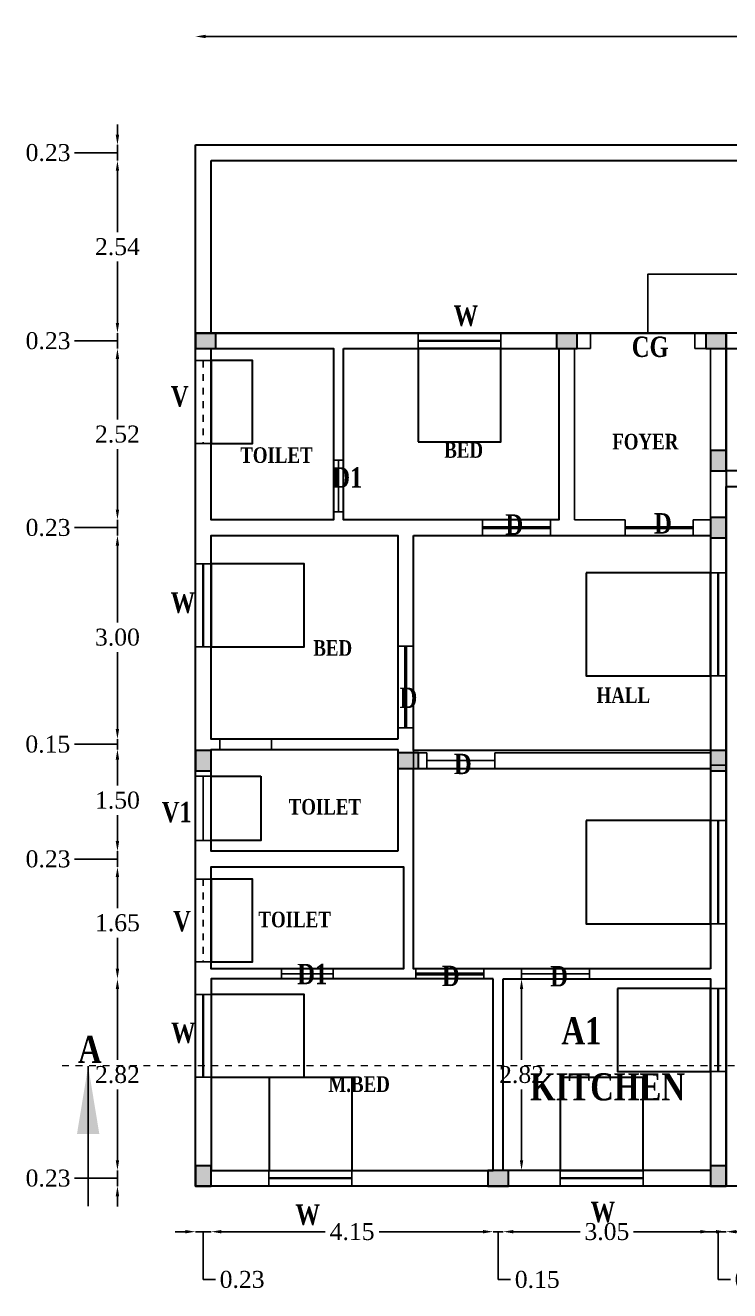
# Model space of a CAD drawing. Header units: metres. Extents: x 5 to 221, y 0 to 97.
# Drawn here: x 187.46 to 197.83, y 13.24 to 31.87 of the extents above; entities that cross this region are included whole.
import ezdxf

# ---------------------------------------------------------------- set-up
doc = ezdxf.new("R2010")
doc.units = ezdxf.units.M
doc.header["$LTSCALE"] = 0.015
doc.linetypes.add('DASHED2', pattern=[9.525, 6.35, -3.175])
doc.layers.add('FLOOR01', color=7, linetype='Continuous', lineweight=50)
doc.layers.add('FLOOR02', color=7, linetype='Continuous', lineweight=50)
doc.styles.get("Standard").update_dxf_attribs({"font": 'times.ttf'})
doc.styles.add('style1', font='timesbd.ttf', dxfattribs={"width": 0.8, "height": 0.18})
doc.styles.add('style4', font='timesbd.ttf', dxfattribs={"height": 0.25})
doc.dimstyles.new('Copy of 0.25', dxfattribs={"dimtxt": 0.3, "dimasz": 0.5, "dimexe": 0.1, "dimexo": 0.4, "dimgap": 0.09, "dimtad": 0, "dimtih": 1, "dimtoh": 1, "dimzin": 0, "dimdsep": 46, "dimtxsty": 'Standard', "dimcen": 0.09, "dimclrt": 256, "dimadec": 0, "dimazin": 0, "dimtfac": 1, "dimtofl": 0, "dimtmove": 0, "dimatfit": 0, "dimfxl": 1, "dimtolj": 1, "dimtzin": 0, "dimarcsym": 0})
doc.dimstyles.new('M', dxfattribs={"dimtxt": 0.25, "dimasz": 0.15, "dimexe": 0.15, "dimexo": 1.1, "dimgap": 0.09, "dimtad": 0, "dimtih": 1, "dimtoh": 1, "dimzin": 0, "dimdsep": 46, "dimtxsty": 'Standard', "dimcen": 0.09, "dimse1": 1, "dimse2": 1, "dimclrt": 256, "dimadec": 0, "dimazin": 0, "dimtfac": 1, "dimtofl": 0, "dimtmove": 0, "dimatfit": 3, "dimfxl": 1, "dimtolj": 1, "dimtzin": 0, "dimarcsym": 0})

# ---------------------------------------------------------------- blocks, each defined once
blk = doc.blocks.new('*D71')
at = {"color": 0, "lineweight": -2, "transparency": 16777216}
for p, q in [((189.815, 14.109), (189.665, 14.109)), ((189.965, 14.109), (190.195, 14.109)), ((190.08, 14.109), (190.08, 13.404)), ((190.345, 14.109), (190.495, 14.109)), ((190.08, 13.404), (190.26, 13.404))]:
    blk.add_line(p, q, dxfattribs=at)
at = {"color": 0, "lineweight": 30, "transparency": 16777216}
for points in [[(189.815, 14.134), (189.815, 14.084), (189.965, 14.109)], [(190.345, 14.134), (190.345, 14.084), (190.195, 14.109)]]:
    blk.add_solid(points, dxfattribs=at)
at = {"transparency": 16777216, "insert": (190.651, 13.404), "char_height": 0.25, "attachment_point": 5}
blk.add_mtext('\\A1;0.23', dxfattribs=at)
blk = doc.blocks.new('*D72')
at = {"color": 0, "lineweight": -2, "transparency": 16777216}
for p, q in [((190.345, 14.109), (191.873, 14.109)), ((194.195, 14.109), (192.668, 14.109))]:
    blk.add_line(p, q, dxfattribs=at)
at = {"color": 0, "lineweight": 30, "transparency": 16777216}
for points in [[(190.345, 14.134), (190.345, 14.084), (190.195, 14.109)], [(194.195, 14.134), (194.195, 14.084), (194.345, 14.109)]]:
    blk.add_solid(points, dxfattribs=at)
at = {"transparency": 16777216, "insert": (192.27, 14.109), "char_height": 0.25, "attachment_point": 5}
blk.add_mtext('\\A1;4.15', dxfattribs=at)
blk = doc.blocks.new('*D73')
at = {"color": 0, "lineweight": -2, "transparency": 16777216}
for p, q in [((194.195, 14.109), (194.045, 14.109)), ((194.345, 14.109), (194.495, 14.109)), ((194.42, 14.109), (194.42, 13.404)), ((194.645, 14.109), (194.795, 14.109)), ((194.42, 13.404), (194.6, 13.404))]:
    blk.add_line(p, q, dxfattribs=at)
at = {"color": 0, "lineweight": 30, "transparency": 16777216}
for points in [[(194.195, 14.134), (194.195, 14.084), (194.345, 14.109)], [(194.645, 14.134), (194.645, 14.084), (194.495, 14.109)]]:
    blk.add_solid(points, dxfattribs=at)
at = {"transparency": 16777216, "insert": (194.995, 13.404), "char_height": 0.25, "attachment_point": 5}
blk.add_mtext('\\A1;0.15', dxfattribs=at)
blk = doc.blocks.new('*D74')
at = {"color": 0, "lineweight": -2, "transparency": 16777216}
for p, q in [((194.645, 14.109), (195.627, 14.109)), ((197.395, 14.109), (196.414, 14.109))]:
    blk.add_line(p, q, dxfattribs=at)
at = {"color": 0, "lineweight": 30, "transparency": 16777216}
for points in [[(194.645, 14.134), (194.645, 14.084), (194.495, 14.109)], [(197.395, 14.134), (197.395, 14.084), (197.545, 14.109)]]:
    blk.add_solid(points, dxfattribs=at)
at = {"transparency": 16777216, "insert": (196.02, 14.109), "char_height": 0.25, "attachment_point": 5}
blk.add_mtext('\\A1;3.05', dxfattribs=at)
blk = doc.blocks.new('*D75')
at = {"color": 0, "lineweight": -2, "transparency": 16777216}
for p, q in [((197.395, 14.109), (197.245, 14.109)), ((197.545, 14.109), (197.775, 14.109)), ((197.66, 14.109), (197.66, 13.404)), ((197.925, 14.109), (198.075, 14.109)), ((197.66, 13.404), (197.84, 13.404))]:
    blk.add_line(p, q, dxfattribs=at)
at = {"color": 0, "lineweight": 30, "transparency": 16777216}
for points in [[(197.395, 14.134), (197.395, 14.084), (197.545, 14.109)], [(197.925, 14.134), (197.925, 14.084), (197.775, 14.109)]]:
    blk.add_solid(points, dxfattribs=at)
at = {"transparency": 16777216, "insert": (198.231, 13.404), "char_height": 0.25, "attachment_point": 5}
blk.add_mtext('\\A1;0.23', dxfattribs=at)
blk = doc.blocks.new('*D76')
at = {"color": 0, "lineweight": -2, "transparency": 16777216}
for p, q in [((197.625, 14.109), (197.475, 14.109)), ((199.156, 14.109), (199.306, 14.109))]:
    blk.add_line(p, q, dxfattribs=at)
at = {"color": 0, "lineweight": 30, "transparency": 16777216}
for points in [[(197.625, 14.134), (197.625, 14.084), (197.775, 14.109)], [(199.156, 14.134), (199.156, 14.084), (199.006, 14.109)]]:
    blk.add_solid(points, dxfattribs=at)
at = {"transparency": 16777216, "insert": (198.391, 14.109), "char_height": 0.25, "attachment_point": 5}
blk.add_mtext('\\A1;1.23', dxfattribs=at)
blk = doc.blocks.new('*D89')
at = {"color": 0, "lineweight": -2, "transparency": 16777216}
for p, q in [((190.115, 31.708), (202.418, 31.708)), ((215.711, 31.708), (203.408, 31.708))]:
    blk.add_line(p, q, dxfattribs=at)
at = {"color": 0, "lineweight": 30, "transparency": 16777216}
for points in [[(190.115, 31.733), (190.115, 31.683), (189.965, 31.708)], [(215.711, 31.733), (215.711, 31.683), (215.861, 31.708)]]:
    blk.add_solid(points, dxfattribs=at)
at = {"transparency": 16777216, "insert": (202.913, 31.708), "char_height": 0.25, "attachment_point": 5}
blk.add_mtext('\\A1;25.90', dxfattribs=at)
blk = doc.blocks.new('*D86')
at = {"color": 0, "lineweight": -2, "transparency": 16777216}
for p, q in [((188.816, 15.161), (188.816, 15.311)), ((188.816, 14.781), (188.816, 15.011)), ((188.366, 14.896), (188.186, 14.896)), ((188.816, 14.896), (188.366, 14.896)), ((188.816, 14.631), (188.816, 14.481))]:
    blk.add_line(p, q, dxfattribs=at)
at = {"color": 0, "lineweight": 30, "transparency": 16777216}
for points in [[(188.791, 15.161), (188.841, 15.161), (188.816, 15.011)], [(188.791, 14.631), (188.841, 14.631), (188.816, 14.781)]]:
    blk.add_solid(points, dxfattribs=at)
at = {"transparency": 16777216, "insert": (187.795, 14.896), "char_height": 0.25, "attachment_point": 5}
blk.add_mtext('\\A1;0.23', dxfattribs=at)
blk = doc.blocks.new('*D90')
at = {"color": 0, "lineweight": -2, "transparency": 16777216}
for p, q in [((188.816, 17.681), (188.816, 16.638)), ((188.816, 15.161), (188.816, 16.203))]:
    blk.add_line(p, q, dxfattribs=at)
at = {"color": 0, "lineweight": 30, "transparency": 16777216}
for points in [[(188.791, 17.681), (188.841, 17.681), (188.816, 17.831)], [(188.791, 15.161), (188.841, 15.161), (188.816, 15.011)]]:
    blk.add_solid(points, dxfattribs=at)
at = {"transparency": 16777216, "insert": (188.816, 16.421), "char_height": 0.25, "attachment_point": 5}
blk.add_mtext('\\A1;2.82', dxfattribs=at)
blk = doc.blocks.new('*D91')
at = {"color": 0, "lineweight": -2, "transparency": 16777216}
for p, q in [((188.816, 19.331), (188.816, 18.873)), ((188.816, 17.981), (188.816, 18.438))]:
    blk.add_line(p, q, dxfattribs=at)
at = {"color": 0, "lineweight": 30, "transparency": 16777216}
for points in [[(188.791, 19.331), (188.841, 19.331), (188.816, 19.481)], [(188.791, 17.981), (188.841, 17.981), (188.816, 17.831)]]:
    blk.add_solid(points, dxfattribs=at)
at = {"transparency": 16777216, "insert": (188.816, 18.656), "char_height": 0.25, "attachment_point": 5}
blk.add_mtext('\\A1;1.65', dxfattribs=at)
blk = doc.blocks.new('*D92')
at = {"color": 0, "lineweight": -2, "transparency": 16777216}
for p, q in [((188.816, 19.861), (188.816, 20.011)), ((188.366, 19.596), (188.186, 19.596)), ((188.816, 19.596), (188.366, 19.596)), ((188.816, 19.481), (188.816, 19.711)), ((188.816, 19.331), (188.816, 19.181))]:
    blk.add_line(p, q, dxfattribs=at)
at = {"color": 0, "lineweight": 30, "transparency": 16777216}
for points in [[(188.791, 19.861), (188.841, 19.861), (188.816, 19.711)], [(188.791, 19.331), (188.841, 19.331), (188.816, 19.481)]]:
    blk.add_solid(points, dxfattribs=at)
at = {"transparency": 16777216, "insert": (187.795, 19.596), "char_height": 0.25, "attachment_point": 5}
blk.add_mtext('\\A1;0.23', dxfattribs=at)
blk = doc.blocks.new('*D93')
at = {"color": 0, "lineweight": -2, "transparency": 16777216}
for p, q in [((188.816, 21.061), (188.816, 20.678)), ((188.816, 19.861), (188.816, 20.243))]:
    blk.add_line(p, q, dxfattribs=at)
at = {"color": 0, "lineweight": 30, "transparency": 16777216}
for points in [[(188.791, 21.061), (188.841, 21.061), (188.816, 21.211)], [(188.791, 19.861), (188.841, 19.861), (188.816, 19.711)]]:
    blk.add_solid(points, dxfattribs=at)
at = {"transparency": 16777216, "insert": (188.816, 20.461), "char_height": 0.25, "attachment_point": 5}
blk.add_mtext('\\A1;1.50', dxfattribs=at)
blk = doc.blocks.new('*D94')
at = {"color": 0, "lineweight": -2, "transparency": 16777216}
for p, q in [((188.816, 21.511), (188.816, 21.661)), ((188.366, 21.286), (188.186, 21.286)), ((188.816, 21.286), (188.366, 21.286)), ((188.816, 21.211), (188.816, 21.361)), ((188.816, 21.061), (188.816, 20.911))]:
    blk.add_line(p, q, dxfattribs=at)
at = {"color": 0, "lineweight": 30, "transparency": 16777216}
for points in [[(188.791, 21.511), (188.841, 21.511), (188.816, 21.361)], [(188.791, 21.061), (188.841, 21.061), (188.816, 21.211)]]:
    blk.add_solid(points, dxfattribs=at)
at = {"transparency": 16777216, "insert": (187.791, 21.286), "char_height": 0.25, "attachment_point": 5}
blk.add_mtext('\\A1;0.15', dxfattribs=at)
blk = doc.blocks.new('*D95')
at = {"color": 0, "lineweight": -2, "transparency": 16777216}
for p, q in [((188.816, 24.211), (188.816, 23.078)), ((188.816, 21.511), (188.816, 22.643))]:
    blk.add_line(p, q, dxfattribs=at)
at = {"color": 0, "lineweight": 30, "transparency": 16777216}
for points in [[(188.791, 24.211), (188.841, 24.211), (188.816, 24.361)], [(188.791, 21.511), (188.841, 21.511), (188.816, 21.361)]]:
    blk.add_solid(points, dxfattribs=at)
at = {"transparency": 16777216, "insert": (188.816, 22.861), "char_height": 0.25, "attachment_point": 5}
blk.add_mtext('\\A1;3.00', dxfattribs=at)
blk = doc.blocks.new('*D96')
at = {"color": 0, "lineweight": -2, "transparency": 16777216}
for p, q in [((188.816, 24.741), (188.816, 24.891)), ((188.366, 24.476), (188.186, 24.476)), ((188.816, 24.476), (188.366, 24.476)), ((188.816, 24.361), (188.816, 24.591)), ((188.816, 24.211), (188.816, 24.061))]:
    blk.add_line(p, q, dxfattribs=at)
at = {"color": 0, "lineweight": 30, "transparency": 16777216}
for points in [[(188.791, 24.741), (188.841, 24.741), (188.816, 24.591)], [(188.791, 24.211), (188.841, 24.211), (188.816, 24.361)]]:
    blk.add_solid(points, dxfattribs=at)
at = {"transparency": 16777216, "insert": (187.795, 24.476), "char_height": 0.25, "attachment_point": 5}
blk.add_mtext('\\A1;0.23', dxfattribs=at)
blk = doc.blocks.new('*D97')
at = {"color": 0, "lineweight": -2, "transparency": 16777216}
for p, q in [((188.816, 26.961), (188.816, 26.068)), ((188.816, 24.741), (188.816, 25.633))]:
    blk.add_line(p, q, dxfattribs=at)
at = {"color": 0, "lineweight": 30, "transparency": 16777216}
for points in [[(188.791, 26.961), (188.841, 26.961), (188.816, 27.111)], [(188.791, 24.741), (188.841, 24.741), (188.816, 24.591)]]:
    blk.add_solid(points, dxfattribs=at)
at = {"transparency": 16777216, "insert": (188.816, 25.851), "char_height": 0.25, "attachment_point": 5}
blk.add_mtext('\\A1;2.52', dxfattribs=at)
blk = doc.blocks.new('*D98')
at = {"color": 0, "lineweight": -2, "transparency": 16777216}
for p, q in [((188.816, 27.491), (188.816, 27.641)), ((188.366, 27.226), (188.186, 27.226)), ((188.816, 27.226), (188.366, 27.226)), ((188.816, 27.111), (188.816, 27.341)), ((188.816, 26.961), (188.816, 26.811))]:
    blk.add_line(p, q, dxfattribs=at)
at = {"color": 0, "lineweight": 30, "transparency": 16777216}
for points in [[(188.791, 27.491), (188.841, 27.491), (188.816, 27.341)], [(188.791, 26.961), (188.841, 26.961), (188.816, 27.111)]]:
    blk.add_solid(points, dxfattribs=at)
at = {"transparency": 16777216, "insert": (187.795, 27.226), "char_height": 0.25, "attachment_point": 5}
blk.add_mtext('\\A1;0.23', dxfattribs=at)
blk = doc.blocks.new('*D99')
at = {"color": 0, "lineweight": -2, "transparency": 16777216}
for p, q in [((188.816, 29.731), (188.816, 28.828)), ((188.816, 27.491), (188.816, 28.393))]:
    blk.add_line(p, q, dxfattribs=at)
at = {"color": 0, "lineweight": 30, "transparency": 16777216}
for points in [[(188.791, 29.731), (188.841, 29.731), (188.816, 29.881)], [(188.791, 27.491), (188.841, 27.491), (188.816, 27.341)]]:
    blk.add_solid(points, dxfattribs=at)
at = {"transparency": 16777216, "insert": (188.816, 28.611), "char_height": 0.25, "attachment_point": 5}
blk.add_mtext('\\A1;2.54', dxfattribs=at)
blk = doc.blocks.new('*D100')
at = {"color": 0, "lineweight": -2, "transparency": 16777216}
for p, q in [((188.816, 30.261), (188.816, 30.411)), ((188.816, 29.881), (188.816, 30.111)), ((188.366, 29.996), (188.186, 29.996)), ((188.816, 29.996), (188.366, 29.996)), ((188.816, 29.731), (188.816, 29.581))]:
    blk.add_line(p, q, dxfattribs=at)
at = {"color": 0, "lineweight": 30, "transparency": 16777216}
for points in [[(188.791, 30.261), (188.841, 30.261), (188.816, 30.111)], [(188.791, 29.731), (188.841, 29.731), (188.816, 29.881)]]:
    blk.add_solid(points, dxfattribs=at)
at = {"transparency": 16777216, "insert": (187.795, 29.996), "char_height": 0.25, "attachment_point": 5}
blk.add_mtext('\\A1;0.23', dxfattribs=at)
blk = doc.blocks.new('*D101')
at = {"layer": 'FLOOR02', "color": 0, "lineweight": -2, "transparency": 16777216}
for p, q in [((194.764, 17.681), (194.764, 16.638)), ((194.764, 15.161), (194.764, 16.203))]:
    blk.add_line(p, q, dxfattribs=at)
at = {"layer": 'FLOOR02', "color": 0, "lineweight": 30, "transparency": 16777216}
for points in [[(194.739, 17.681), (194.789, 17.681), (194.764, 17.831)], [(194.739, 15.161), (194.789, 15.161), (194.764, 15.011)]]:
    blk.add_solid(points, dxfattribs=at)
at = {"layer": 'FLOOR02', "lineweight": 30, "transparency": 16777216, "insert": (194.764, 16.421), "char_height": 0.25, "attachment_point": 5}
blk.add_mtext('\\A1;2.82', dxfattribs=at)

msp = doc.modelspace()

# ---------------------------------------------------------------- hatches: boundary and pattern name
at = {"layer": 'FLOOR02'}
h = msp.add_hatch(color=256, dxfattribs=at)
h.dxf.hatch_style = 1
h.paths.add_polyline_path([(190.265, 27.111), (190.265, 27.341), (189.965, 27.341), (189.965, 27.111)])
h = msp.add_hatch(color=256, dxfattribs=at)
h.dxf.hatch_style = 1
h.paths.add_polyline_path([(195.58, 27.111), (195.58, 27.341), (195.28, 27.341), (195.28, 27.111)])
h = msp.add_hatch(color=256, dxfattribs=at)
h.dxf.hatch_style = 1
h.paths.add_polyline_path([(197.775, 27.111), (197.775, 27.341), (197.475, 27.341), (197.475, 27.111)])
h = msp.add_hatch(color=256, dxfattribs=at)
h.dxf.hatch_style = 1
h.paths.add_polyline_path([(197.545, 25.311), (197.775, 25.311), (197.775, 25.611), (197.545, 25.611)])
h = msp.add_hatch(color=256, dxfattribs=at)
h.dxf.hatch_style = 1
h.paths.add_polyline_path([(197.545, 24.326), (197.775, 24.326), (197.775, 24.626), (197.545, 24.626)])
h = msp.add_hatch(color=256, dxfattribs=at)
h.dxf.hatch_style = 1
h.paths.add_polyline_path([(189.965, 20.896), (190.195, 20.896), (190.195, 21.196), (189.965, 21.196)])
h = msp.add_hatch(color=256, dxfattribs=at)
h.dxf.hatch_style = 1
h.paths.add_polyline_path([(193.245, 20.931), (193.245, 21.161), (192.945, 21.161), (192.945, 20.931)])
h = msp.add_hatch(color=256, dxfattribs=at)
h.dxf.hatch_style = 1
h.paths.add_polyline_path([(197.545, 20.896), (197.775, 20.896), (197.775, 21.196), (197.545, 21.196)])
h = msp.add_hatch(color=256, dxfattribs=at)
h.dxf.hatch_style = 1
h.paths.add_polyline_path([(189.965, 14.781), (190.195, 14.781), (190.195, 15.081), (189.965, 15.081)])
h = msp.add_hatch(color=256, dxfattribs=at)
h.dxf.hatch_style = 1
h.paths.add_polyline_path([(194.57, 14.781), (194.57, 15.011), (194.27, 15.011), (194.27, 14.781)])
h = msp.add_hatch(color=256, dxfattribs=at)
h.dxf.hatch_style = 1
h.paths.add_polyline_path([(197.545, 14.781), (197.775, 14.781), (197.775, 15.081), (197.545, 15.081)])

# ---------------------------------------------------------------- linework, layer by layer
at = {"lineweight": -2}
for p, q in [((189.965, 30.111), (215.861, 30.119)), ((189.965, 14.781), (189.965, 30.111)), ((190.195, 29.881), (215.631, 29.889)), ((190.195, 27.341), (190.195, 29.881)), ((191.015, 27.341), (189.965, 27.341)), ((189.965, 27.341), (189.965, 24.361)), ((189.965, 27.341), (199.006, 27.341)), ((194.785, 27.341), (190.195, 27.341)), ((195.779, 27.341), (195.315, 27.341)), ((197.545, 27.341), (197.314, 27.341)), ((190.195, 27.111), (191.995, 27.111)), ((190.195, 24.591), (190.195, 27.111)), ((191.995, 27.111), (191.995, 25.469)), ((192.145, 27.111), (195.315, 27.111)), ((192.145, 25.469), (192.145, 27.111)), ((195.315, 27.111), (195.315, 24.591)), ((195.545, 27.111), (195.779, 27.111)), ((195.545, 24.591), (195.545, 27.111)), ((197.314, 27.111), (197.545, 27.111)), ((197.545, 27.111), (197.545, 24.591)), ((197.775, 25.841), (197.775, 27.111)), ((197.775, 27.111), (199.006, 27.111)), ((189.965, 26.936), (190.195, 26.936)), ((197.775, 25.311), (197.775, 25.611)), ((199.006, 25.311), (197.775, 25.311)), ((197.775, 24.361), (197.775, 25.081)), ((199.006, 25.081), (197.775, 25.081)), ((191.995, 24.709), (191.995, 24.591)), ((192.145, 24.591), (192.145, 24.709)), ((191.995, 24.591), (190.195, 24.591)), ((195.315, 24.591), (192.145, 24.591)), ((196.289, 24.591), (195.545, 24.591)), ((197.545, 24.591), (197.289, 24.591)), ((192.945, 24.361), (190.195, 24.361)), ((190.195, 24.361), (190.195, 21.361)), ((192.945, 21.728), (192.945, 24.361)), ((196.289, 24.361), (193.175, 24.361)), ((193.175, 24.361), (193.175, 22.728)), ((197.545, 24.361), (197.289, 24.361)), ((197.545, 19.711), (197.545, 24.361)), ((197.775, 17.981), (197.775, 24.361)), ((193.175, 22.728), (193.175, 21.528)), ((192.945, 21.361), (192.945, 21.728)), ((193.175, 21.528), (193.175, 19.711)), ((190.325, 21.361), (190.195, 21.361)), ((191.085, 21.361), (192.945, 21.361)), ((190.195, 21.211), (190.195, 21.161)), ((190.325, 21.211), (190.195, 21.211)), ((190.195, 21.161), (190.195, 19.711)), ((190.195, 21.096), (190.195, 21.131)), ((191.085, 21.211), (192.945, 21.211)), ((192.945, 19.711), (192.945, 21.211)), ((193.175, 21.161), (193.372, 21.161)), ((193.372, 21.161, -96.042), (193.372, 20.931)), ((194.372, 21.161), (197.545, 21.161)), ((194.372, 20.931, -96.042), (194.372, 21.161)), ((197.775, 20.896), (197.775, 21.161)), ((197.775, 20.896), (197.775, 21.161)), ((189.965, 20.931), (189.965, 20.896)), ((193.175, 20.931), (193.372, 20.931)), ((194.372, 20.931), (197.545, 20.931)), ((197.545, 20.931), (197.545, 20.896)), ((197.545, 20.931), (197.545, 20.896)), ((190.08, 19.868), (190.08, 20.818)), ((190.195, 19.711), (192.945, 19.711)), ((193.175, 17.981), (193.175, 19.711)), ((197.545, 19.711), (197.545, 17.981)), ((189.965, 19.481), (189.965, 17.981)), ((190.195, 17.981), (190.195, 19.481)), ((190.195, 19.481), (193.025, 19.481)), ((193.025, 19.481), (193.025, 17.981)), ((189.965, 17.981), (189.965, 14.781)), ((191.232, 17.981), (190.195, 17.981)), ((193.025, 17.981), (191.992, 17.981)), ((194.495, 17.981), (193.175, 17.981)), ((197.545, 17.981), (194.495, 17.981)), ((197.775, 14.781), (197.775, 17.981)), ((191.232, 17.831), (190.195, 17.831)), ((190.195, 17.831), (190.195, 15.011)), ((194.345, 17.831), (191.992, 17.831)), ((194.345, 15.011), (194.345, 17.831)), ((194.495, 15.011), (194.495, 17.831)), ((194.495, 17.831), (197.545, 17.831)), ((197.545, 17.831), (197.545, 15.011)), ((190.195, 15.011), (194.345, 15.011)), ((192.264, 14.781), (192.264, 15.011)), ((194.495, 15.011), (197.545, 15.011)), ((189.965, 14.781), (192.118, 14.781)), ((215.861, 14.781), (189.965, 14.781)), ((192.118, 14.781), (197.775, 14.781))]:
    msp.add_line(p, q, dxfattribs=at)
at = {"ltscale": 0.2}
for p, q in [((193.241, 27.111), (193.241, 27.341)), ((194.461, 27.111), (194.461, 27.341)), ((190.195, 25.716), (189.965, 25.716)), ((190.195, 23.943), (189.965, 23.943)), ((197.545, 23.812), (197.775, 23.812)), ((190.195, 22.723), (189.965, 22.723)), ((197.545, 22.292), (197.775, 22.292)), ((197.545, 20.978), (197.775, 20.978)), ((190.195, 20.818), (189.965, 20.818)), ((197.545, 20.163), (197.775, 20.163)), ((190.195, 19.868), (189.965, 19.868)), ((190.195, 19.302), (189.965, 19.302)), ((197.545, 18.643), (197.775, 18.643)), ((190.195, 18.082), (189.965, 18.082)), ((190.195, 17.602), (189.965, 17.602)), ((197.545, 17.689), (197.775, 17.689)), ((197.545, 16.469), (197.775, 16.469)), ((190.195, 16.382), (189.965, 16.382)), ((195.332, 14.781), (195.332, 15.011)), ((196.552, 14.781), (196.552, 15.011))]:
    msp.add_line(p, q, dxfattribs=at)
at = {"lineweight": 35, "ltscale": 0.2}
for p, q in [((194.461, 27.226), (193.241, 27.226)), ((190.08, 23.943), (190.08, 22.723)), ((197.66, 23.812), (197.66, 22.292)), ((197.66, 20.163), (197.66, 18.643)), ((190.08, 17.602), (190.08, 16.382)), ((197.66, 17.689), (197.66, 16.469)), ((191.044, 14.896), (192.264, 14.896)), ((196.552, 14.896), (195.332, 14.896))]:
    msp.add_line(p, q, dxfattribs=at)
for p, q in [((195.779, 27.111), (195.779, 27.341)), ((197.314, 27.111), (197.314, 27.341)), ((191.995, 25.469), (192.145, 25.469)), ((191.995, 24.709), (192.145, 24.709)), ((194.191, 24.591), (194.191, 24.361)), ((195.191, 24.591), (195.191, 24.361)), ((196.289, 24.591), (196.289, 24.361)), ((197.289, 24.591), (197.289, 24.361)), ((192.945, 22.728), (193.175, 22.728)), ((192.945, 21.528), (193.175, 21.528)), ((190.325, 21.211), (190.325, 21.361)), ((191.085, 21.211), (191.085, 21.361)), ((191.232, 17.981), (191.232, 17.831)), ((191.992, 17.981), (191.992, 17.831)), ((193.208, 17.981), (193.208, 17.831)), ((194.208, 17.981), (194.208, 17.831)), ((194.764, 17.981), (194.764, 17.831)), ((195.764, 17.981), (195.764, 17.831)), ((191.044, 14.781), (191.044, 15.011))]:
    msp.add_line(p, q)
at = {"linetype": 'DASHED2', "ltscale": 0.2}
for p, q in [((190.08, 26.936), (190.08, 25.716)), ((190.08, 19.302), (190.08, 18.082))]:
    msp.add_line(p, q, dxfattribs=at)
at = {"linetype": 'DASHED2', "lineweight": 0, "ltscale": 0.2}
msp.add_line((219.1, 16.551, 48.021), (187.995, 16.551, 48.021), dxfattribs=at)
at = {"layer": 'FLOOR02', "color": 82, "lineweight": -2}
for p, q in [((192.07, 25.469), (192.07, 24.709)), ((193.372, 21.046, -48.021), (194.372, 21.046, -48.021)), ((191.992, 17.906), (191.232, 17.906)), ((194.764, 17.906), (195.764, 17.906))]:
    msp.add_line(p, q, dxfattribs=at)
at = {"layer": 'FLOOR02', "color": 22, "lineweight": 50}
for p, q in [((194.191, 24.476), (195.191, 24.476)), ((193.06, 21.528), (193.06, 22.728)), ((193.208, 17.906), (194.208, 17.906))]:
    msp.add_line(p, q, dxfattribs=at)
at = {"layer": 'FLOOR02', "color": 84, "lineweight": 50}
msp.add_line((196.289, 24.476), (197.289, 24.476), dxfattribs=at)
at = {"layer": 'FLOOR02', "color": 181, "lineweight": 30}
msp.add_lwpolyline([(189.965, 30.111), (215.861, 30.111), (215.861, 14.781), (189.965, 14.781)], close=True, dxfattribs=at)
at = {"layer": 'FLOOR02', "color": 31, "lineweight": 30}
msp.add_lwpolyline([(190.195, 29.881), (215.631, 29.881), (215.631, 27.341), (190.195, 27.341)], close=True, dxfattribs=at)
at = {"layer": 'FLOOR02', "color": 194, "lineweight": -2}
msp.add_lwpolyline([(200.491, 27.341), (200.491, 28.207), (196.621, 28.207), (196.621, 27.341)], dxfattribs=at)
at = {"layer": 'FLOOR02', "lineweight": 30}
for points in [[(189.965, 27.341), (189.965, 27.111), (190.265, 27.111), (190.265, 27.341)], [(195.28, 27.341), (195.28, 27.111), (195.58, 27.111), (195.58, 27.341)], [(197.475, 27.341), (197.475, 27.111), (197.775, 27.111), (197.775, 27.341)], [(197.775, 25.611), (197.545, 25.611), (197.545, 25.311), (197.775, 25.311)], [(197.775, 24.626), (197.545, 24.626), (197.545, 24.326), (197.775, 24.326)], [(190.195, 21.196), (189.965, 21.196), (189.965, 20.896), (190.195, 20.896)], [(192.945, 21.161), (192.945, 20.931), (193.245, 20.931), (193.245, 21.161)], [(197.775, 21.196), (197.545, 21.196), (197.545, 20.896), (197.775, 20.896)], [(190.195, 15.081), (189.965, 15.081), (189.965, 14.781), (190.195, 14.781)], [(194.27, 15.011), (194.27, 14.781), (194.57, 14.781), (194.57, 15.011)], [(197.775, 15.081), (197.545, 15.081), (197.545, 14.781), (197.775, 14.781)]]:
    msp.add_lwpolyline(points, close=True, dxfattribs=at)
at = {"layer": 'FLOOR02', "color": 145, "lineweight": 30}
for points in [[(189.965, 27.341), (189.965, 27.111), (190.265, 27.111), (190.265, 27.341)], [(195.28, 27.341), (195.28, 27.111), (195.58, 27.111), (195.58, 27.341)], [(197.475, 27.341), (197.475, 27.111), (197.775, 27.111), (197.775, 27.341)], [(197.775, 25.611), (197.545, 25.611), (197.545, 25.311), (197.775, 25.311)], [(197.775, 24.626), (197.545, 24.626), (197.545, 24.326), (197.775, 24.326)], [(190.195, 21.196), (189.965, 21.196), (189.965, 20.896), (190.195, 20.896)], [(192.945, 21.161), (192.945, 20.931), (193.245, 20.931), (193.245, 21.161)], [(197.775, 21.196), (197.545, 21.196), (197.545, 20.896), (197.775, 20.896)], [(190.195, 15.081), (189.965, 15.081), (189.965, 14.781), (190.195, 14.781)], [(194.27, 15.011), (194.27, 14.781), (194.57, 14.781), (194.57, 15.011)], [(197.775, 15.081), (197.545, 15.081), (197.545, 14.781), (197.775, 14.781)]]:
    msp.add_lwpolyline(points, close=True, dxfattribs=at)
at = {"layer": 'FLOOR02', "color": 230, "lineweight": 30}
msp.add_lwpolyline([(189.965, 27.341), (197.775, 27.341), (197.775, 14.781), (189.965, 14.781)], close=True, dxfattribs=at)
at = {"layer": 'FLOOR02', "color": 81, "lineweight": 30}
for points in [[(191.995, 24.591), (190.195, 24.591), (190.195, 27.111), (191.995, 27.111)], [(192.945, 19.711), (190.195, 19.711), (190.195, 21.211), (192.945, 21.211)], [(190.195, 19.481), (193.025, 19.481), (193.025, 17.981), (190.195, 17.981)]]:
    msp.add_lwpolyline(points, close=True, dxfattribs=at)
at = {"layer": 'FLOOR02', "color": 80, "lineweight": 30}
for points in [[(190.195, 27.111), (191.995, 27.111), (191.995, 24.591), (190.195, 24.591)], [(192.945, 19.711), (190.195, 19.711), (190.195, 21.211), (192.945, 21.211)], [(193.025, 17.981), (190.195, 17.981), (190.195, 19.481), (193.025, 19.481)]]:
    msp.add_lwpolyline(points, close=True, dxfattribs=at)
at = {"layer": 'FLOOR02', "color": 83, "lineweight": 30}
for points in [[(191.995, 24.591), (190.195, 24.591), (190.195, 27.111), (191.995, 27.111)], [(192.945, 19.711), (190.195, 19.711), (190.195, 21.211), (192.945, 21.211)], [(193.025, 17.981), (190.195, 17.981), (190.195, 19.481), (193.025, 19.481)]]:
    msp.add_lwpolyline(points, close=True, dxfattribs=at)
at = {"layer": 'FLOOR02', "color": 23, "lineweight": 30}
for points in [[(192.145, 27.111), (195.315, 27.111), (195.315, 24.591), (192.145, 24.591)], [(192.945, 21.361), (190.195, 21.361), (190.195, 24.361), (192.945, 24.361)], [(193.175, 24.361), (197.545, 24.361), (197.545, 21.196), (193.175, 21.196)], [(197.545, 17.981), (193.175, 17.981), (193.175, 20.931), (197.545, 20.931)], [(194.345, 17.831), (190.195, 17.831), (190.195, 15.011), (194.345, 15.011)]]:
    msp.add_lwpolyline(points, close=True, dxfattribs=at)
at = {"layer": 'FLOOR02', "color": 103, "lineweight": 30}
for points in [[(193.241, 25.741), (194.461, 25.741), (194.461, 27.111), (193.241, 27.111)], [(190.195, 23.943), (190.195, 22.723), (191.565, 22.723), (191.565, 23.943)], [(195.715, 23.812), (195.715, 22.292), (197.545, 22.292), (197.545, 23.812)], [(195.715, 20.163), (195.715, 18.643), (197.545, 18.643), (197.545, 20.163)], [(190.195, 17.602), (190.195, 16.382), (191.565, 16.382), (191.565, 17.602)], [(196.175, 17.689), (196.175, 16.469), (197.545, 16.469), (197.545, 17.689)], [(191.05, 15.011), (192.27, 15.011), (192.27, 16.381), (191.05, 16.381)], [(195.332, 15.011), (196.552, 15.011), (196.552, 16.381), (195.332, 16.381)]]:
    msp.add_lwpolyline(points, close=True, dxfattribs=at)
at = {"layer": 'FLOOR02', "color": 22, "lineweight": 30}
msp.add_lwpolyline([(197.775, 27.111), (199.006, 27.111), (199.006, 25.311), (197.775, 25.311)], close=True, dxfattribs=at)
at = {"layer": 'FLOOR02', "color": 102, "lineweight": 30}
for points in [[(190.195, 26.936), (190.195, 25.716), (190.805, 25.716), (190.805, 26.936)], [(190.925, 20.818), (190.925, 19.868), (190.195, 19.868), (190.195, 20.818)], [(190.195, 19.302), (190.195, 18.082), (190.805, 18.082), (190.805, 19.302)]]:
    msp.add_lwpolyline(points, close=True, dxfattribs=at)
at = {"layer": 'FLOOR02', "color": 11, "lineweight": 30}
msp.add_lwpolyline([(197.775, 25.081), (199.006, 25.081), (199.006, 14.781), (197.775, 14.781)], close=True, dxfattribs=at)
at = {"layer": 'FLOOR02', "color": 25, "lineweight": 30}
msp.add_lwpolyline([(194.495, 17.831), (197.545, 17.831), (197.545, 15.011), (194.495, 15.011)], close=True, dxfattribs=at)

# ---------------------------------------------------------------- texts
at = {"ltscale": 0.2, "style": 'style4', "width": 0.8}
for s, height, p in [('W', 0.3, (193.763, 27.447, 48.021)), ('CG', 0.3, (196.386, 26.989, 48.021)), ('V', 0.3, (189.602, 26.259, 48.021)), ('D1', 0.3, (191.978, 25.064, 48.021)), ('D', 0.3, (194.526, 24.371, 48.021)), ('D', 0.3, (196.714, 24.389, 48.021)), ('W', 0.3, (189.598, 23.223, 48.021)), ('D', 0.3, (192.969, 21.82, 48.021)), ('D', 0.3, (193.769, 20.846, 48.021)), ('V1', 0.3, (189.467, 20.138, 48.021)), ('V', 0.3, (189.635, 18.532, 48.021)), ('D1', 0.3, (191.463, 17.753, 48.021)), ('D', 0.3, (193.592, 17.725, 48.021)), ('D', 0.3, (195.185, 17.721, 48.021)), ('W', 0.3, (189.604, 16.889, 48.021)), ('A', 0.4, (188.235, 16.593, 48.021)), ('W', 0.3, (195.78, 14.249)), ('W', 0.3, (191.436, 14.21))]:
    msp.add_text(s, height=height, dxfattribs=at).set_placement(p)
at = {"layer": 'FLOOR01', "style": 'style1', "width": 0.8}
for s, p in [('BED', (193.626, 25.504, 46.675)), ('FOYER', (196.099, 25.627, 46.675)), ('TOILET', (190.623, 25.429, 46.675)), ('BED', (191.699, 22.589)), ('HALL', (195.868, 21.893, 46.675)), ('TOILET', (191.336, 20.251, 46.675)), ('TOILET', (190.891, 18.591, 46.675)), ('M.BED', (191.922, 16.167, 46.675))]:
    msp.add_text(s, height=0.23, dxfattribs=at).set_placement(p)
at = {"layer": 'FLOOR02', "color": 230, "lineweight": -2, "style": 'style4', "width": 0.8}
for s, p in [('A1', (195.35, 16.866, 48.021)), ('KITCHEN', (194.888, 16.042))]:
    msp.add_text(s, height=0.4, dxfattribs=at).set_placement(p)

# ---------------------------------------------------------------- dimensions: what is measured, and where the dimension line sits
for base, p1, p2, picture, middle in [((215.861, 31.708), (189.965, 30.111), (215.861, 30.119), '*D89', (202.913, 31.708)), ((190.195, 14.109), (189.965, 14.781), (190.195, 14.781), '*D71', (190.35, 13.404)), ((194.345, 14.109), (190.195, 14.781), (194.345, 14.711), '*D72', (192.27, 14.109)), ((199.006, 14.109), (197.775, 14.711), (199.006, 14.781), '*D76', (198.391, 14.109)), ((194.495, 14.109), (194.345, 14.711), (194.495, 14.711), '*D73', (194.69, 13.404)), ((197.545, 14.109), (194.495, 14.711), (197.545, 14.711), '*D74', (196.02, 14.109)), ((197.775, 14.109), (197.545, 14.711), (197.775, 14.711), '*D75', (197.93, 13.404))]:
    dim = msp.add_linear_dim(base=base, p1=p1, p2=p2, dimstyle='M', override={"dimpost": '\\X', "dimtmove": 1})
    dim.commit()
    dim.dimension.update_dxf_attribs({"geometry": picture, "text_midpoint": middle})
for base, p1, p2, picture, middle in [((188.816, 30.111), (190.195, 29.881), (190.195, 30.111), '*D100', (188.096, 29.996)), ((188.816, 29.881), (190.195, 27.341), (190.195, 29.881), '*D99', (188.816, 28.611)), ((188.816, 27.341), (190.195, 27.111), (190.195, 27.341), '*D98', (188.096, 27.226)), ((188.816, 27.111), (190.195, 24.591), (190.195, 27.111), '*D97', (188.816, 25.851)), ((188.816, 24.591), (190.195, 24.361), (190.195, 24.591), '*D96', (188.096, 24.476)), ((188.816, 24.361), (190.195, 21.361), (190.195, 24.361), '*D95', (188.816, 22.861)), ((188.816, 21.361), (190.195, 21.211), (190.195, 21.361), '*D94', (188.096, 21.286)), ((188.816, 21.211), (190.195, 19.711), (190.195, 21.211), '*D93', (188.816, 20.461)), ((188.816, 19.711), (190.195, 19.481), (190.195, 19.711), '*D92', (188.096, 19.596)), ((188.816, 19.481), (190.195, 17.831), (190.195, 19.481), '*D91', (188.816, 18.656)), ((188.816, 17.831), (190.195, 15.011), (190.195, 17.831), '*D90', (188.816, 16.421)), ((188.816, 15.011), (190.195, 14.781), (190.195, 15.011), '*D86', (188.096, 14.896))]:
    dim = msp.add_linear_dim(base=base, p1=p1, p2=p2, angle=90, dimstyle='M', override={"dimpost": '\\X', "dimtmove": 1})
    dim.commit()
    dim.dimension.update_dxf_attribs({"geometry": picture, "text_midpoint": middle})
at = {"layer": 'FLOOR02', "lineweight": 30}
dim = msp.add_linear_dim(base=(194.764, 15.011), p1=(194.764, 17.831), p2=(194.764, 15.011), angle=90, dimstyle='M', override={"dimpost": '\\X'}, dxfattribs=at)
dim.commit()
dim.dimension.update_dxf_attribs({"geometry": '*D101', "text_midpoint": (194.764, 16.421)})

# ---------------------------------------------------------------- leaders
at = {"ltscale": 0.2}
msp.add_leader([(188.385, 16.548, 48.021), (188.385, 14.483, 48.021)], dimstyle='Copy of 0.25', override={"dimscale": 1, "dimasz": 1, "dimgap": 0.09, "dimtad": 0, "dimtfillclr": 256}, dxfattribs=at)

doc.saveas('drawing.dxf')
